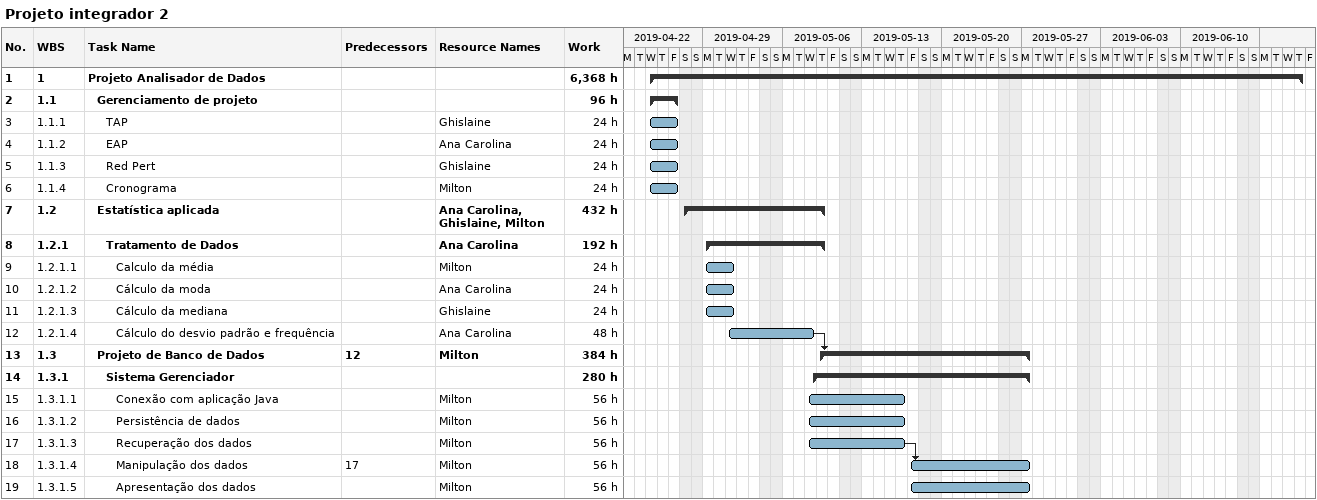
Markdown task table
Projeto integrador 2

| ID | WBS | Task | Start | Finish | Predecessors | Resources | Work (h) |
|---|---|---|---|---|---|---|---|
| 1 | 1 | **Projeto Analisador de Dados** | 2019-04-24 | 2019-06-20 |  |  | 6368 |
| 2 | 1.1 | **Gerenciamento de projeto** | 2019-04-24 | 2019-04-26 |  |  | 96 |
| 3 | 1.1.1 | TAP | 2019-04-24 | 2019-04-26 |  | Ghislaine | 24 |
| 4 | 1.1.2 | EAP | 2019-04-24 | 2019-04-26 |  | Ana Carolina | 24 |
| 5 | 1.1.3 | Red Pert | 2019-04-24 | 2019-04-26 |  | Ghislaine | 24 |
| 6 | 1.1.4 | Cronograma | 2019-04-24 | 2019-04-26 |  | Milton | 24 |
| 7 | 1.2 | **Estatística aplicada** | 2019-04-27 | 2019-05-09 |  | Ana Carolina, Ghislaine, Milton | 432 |
| 8 | 1.2.1 | **Tratamento de Dados** | 2019-04-29 | 2019-05-09 |  | Ana Carolina | 192 |
| 9 | 1.2.1.1 | Calculo da média | 2019-04-29 | 2019-05-01 |  | Milton | 24 |
| 10 | 1.2.1.2 | Cálculo da moda | 2019-04-29 | 2019-05-01 |  | Ana Carolina | 24 |
| 11 | 1.2.1.3 | Cálculo da mediana | 2019-04-29 | 2019-05-01 |  | Ghislaine | 24 |
| 12 | 1.2.1.4 | Cálculo do desvio padrão e frequência | 2019-05-01 | 2019-05-08 |  | Ana Carolina | 48 |
| 13 | 1.3 | **Projeto de Banco de Dados** | 2019-05-09 | 2019-05-27 | 12 | Milton | 384 |
| 14 | 1.3.1 | **Sistema Gerenciador** | 2019-05-08 | 2019-05-27 |  |  | 280 |
| 15 | 1.3.1.1 | Conexão com aplicação Java | 2019-05-08 | 2019-05-16 |  | Milton | 56 |
| 16 | 1.3.1.2 | Persistência de dados | 2019-05-08 | 2019-05-16 |  | Milton | 56 |
| 17 | 1.3.1.3 | Recuperação dos dados | 2019-05-08 | 2019-05-16 |  | Milton | 56 |
| 18 | 1.3.1.4 | Manipulação dos dados | 2019-05-17 | 2019-05-27 | 17 | Milton | 56 |
| 19 | 1.3.1.5 | Apresentação dos dados | 2019-05-17 | 2019-05-27 |  | Milton | 56 |
